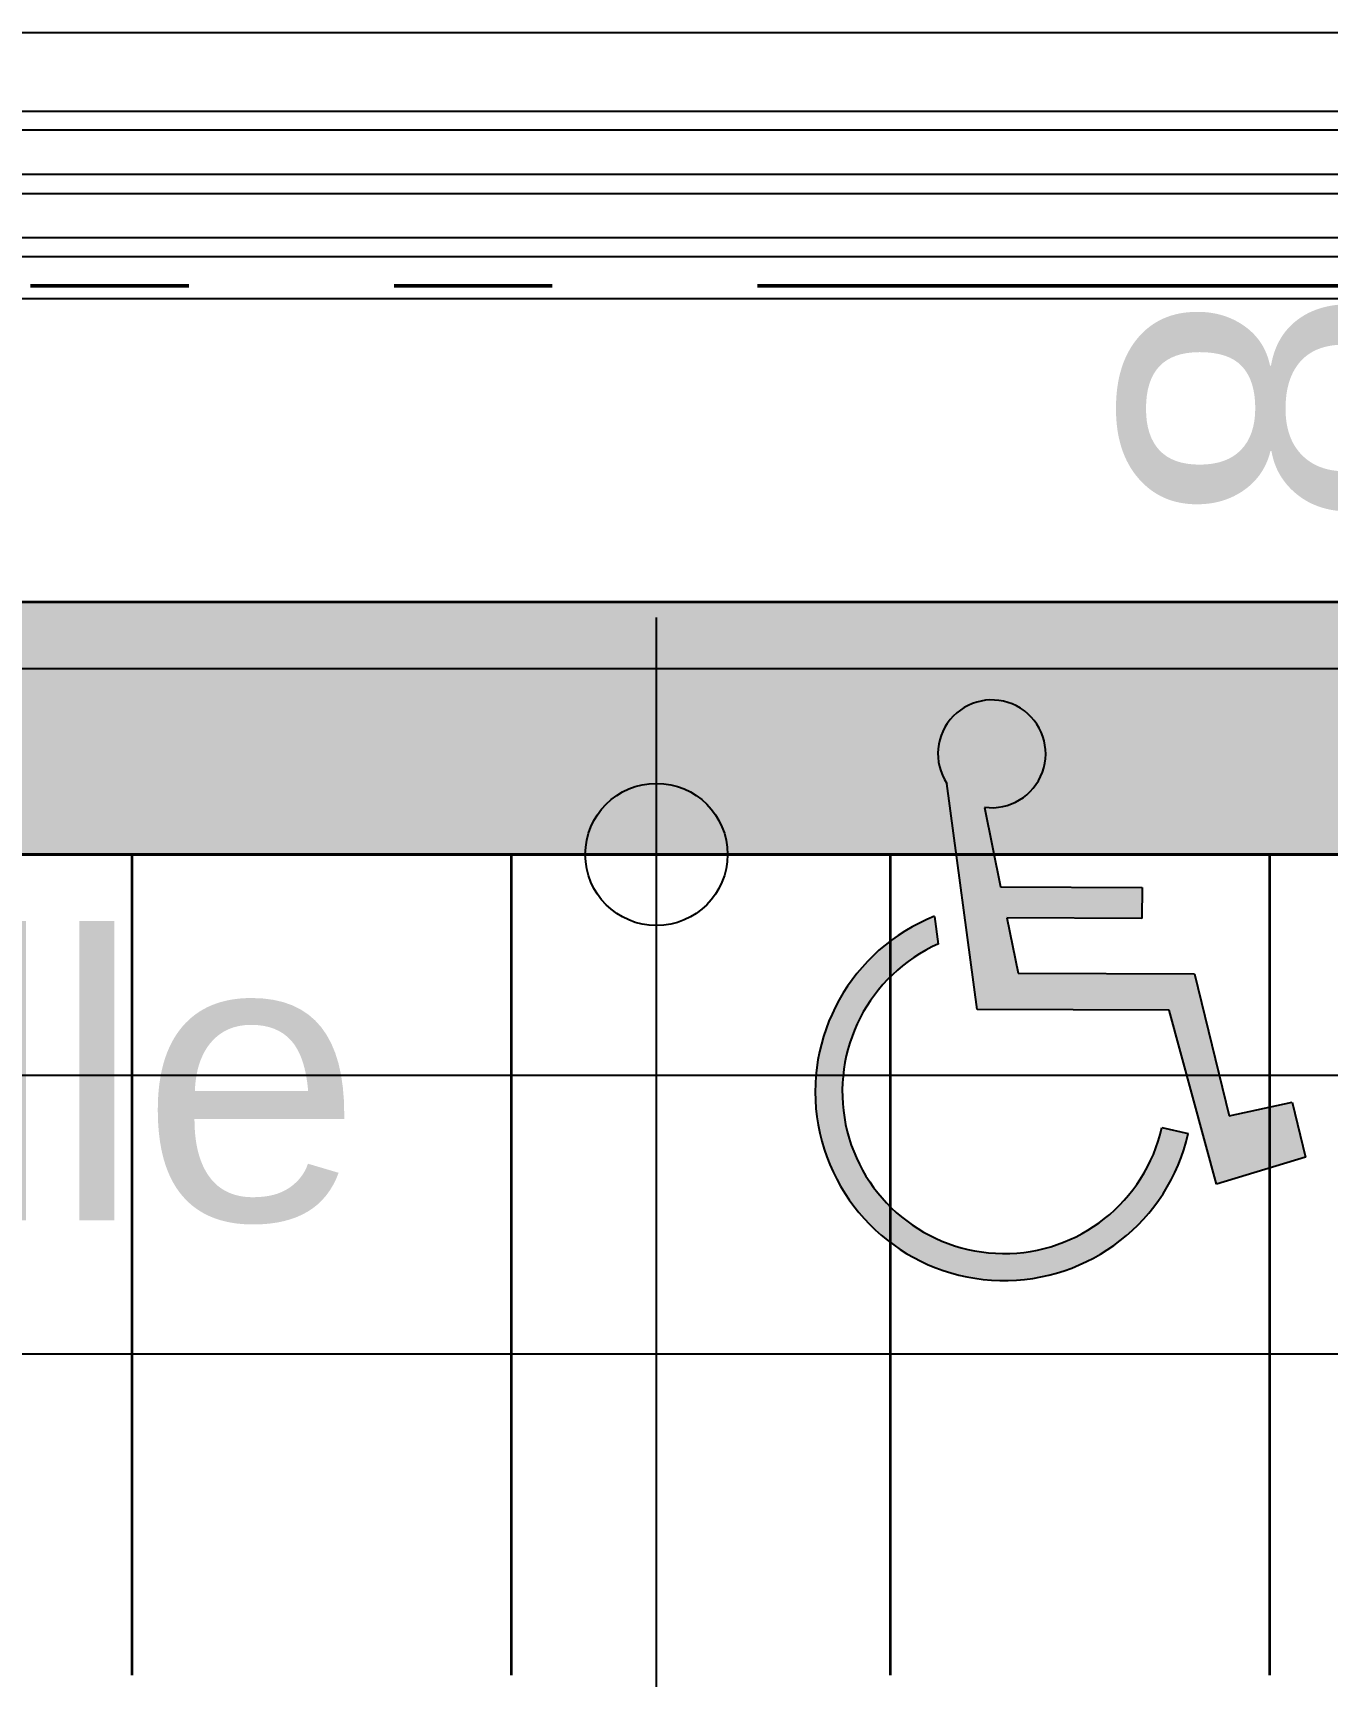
# Model space of a CAD drawing. Header units: centimetres. Extents: x 0.3 to 84.3, y 0.3 to 59.7.
# Drawn here: x 55.151 to 55.97, y 15.58 to 16.62 of the extents above; entities that cross this region are included whole.
import ezdxf

# ---------------------------------------------------------------- set-up
doc = ezdxf.new("R2010")
doc.units = ezdxf.units.CM
for name, pattern in [('AUSGEZOGEN', [0]), ('LINIE_23', [0.79, 0.4, -0.13, 0, -0.13, 0, -0.13]), ('PHANTOM', [63.5, 31.75, -6.35, 6.35, -6.35, 6.35, -6.35]), ('PUNKT', [6.35, 0, -6.35]), ('RAND', [44.45, 12.7, -6.35, 12.7, -6.35, 0, -6.35]), ('VERDECKT', [9.525, 6.35, -3.175])]:
    doc.linetypes.add(name, pattern=pattern)
for name, color, linetype, lineweight in [('Ausbau Raeume', 7, 'AUSGEZOGEN', 35), ('Bauachsen grob', 7, 'RAND', 25), ('Bodenplatte', 7, 'AUSGEZOGEN', 35), ('Decke', 7, 'AUSGEZOGEN', 35), ('Detailmasse', 7, 'AUSGEZOGEN', 25), ('Fenster', 7, 'AUSGEZOGEN', 35), ('Rolladen', 7, 'AUSGEZOGEN', 25), ('Text Werkplan Ausfuehrung', 7, 'AUSGEZOGEN', 50), ('Vermassung Decke', 180, 'VERDECKT', 50), ('Wand Beton bewehrt', 7, 'AUSGEZOGEN', 35)]:
    doc.layers.add(name, color=color, linetype=linetype, lineweight=lineweight)
doc.styles.add('ARIAL', font='ARIAL.TTF')

msp = doc.modelspace()

# ---------------------------------------------------------------- hatches: boundary and pattern name
at = {"layer": 'Bodenplatte', "linetype": 'AUSGEZOGEN', "lineweight": 25, "true_color": 0xe0ffe0}
msp.add_hatch(color=254, dxfattribs=at).paths.add_polyline_path([(32.236, 16.2597), (32.236, 16.0997), (63.436, 16.0997), (63.436, 16.2597)])
at = {"layer": 'Text Werkplan Ausfuehrung', "linetype": 'AUSGEZOGEN', "lineweight": 25}
h = msp.add_hatch(color=7, dxfattribs=at)
h.paths.add_polyline_path([(55.7868, 16.1448), (55.7878, 16.1464), (55.7887, 16.1481), (55.7896, 16.1499), (55.7903, 16.1517), (55.7909, 16.1535), (55.7914, 16.1554), (55.7918, 16.1573), (55.7921, 16.1592), (55.7923, 16.1611), (55.7923, 16.163), (55.7923, 16.1649), (55.7921, 16.1669), (55.7919, 16.1688), (55.7915, 16.1707), (55.7911, 16.1726), (55.7905, 16.1744), (55.7898, 16.1762), (55.789, 16.178), (55.7882, 16.1797), (55.7872, 16.1814), (55.7861, 16.183), (55.785, 16.1845), (55.7837, 16.186), (55.7824, 16.1874), (55.781, 16.1887), (55.7795, 16.19), (55.778, 16.1912), (55.7764, 16.1922), (55.7747, 16.1932), (55.773, 16.1941), (55.7712, 16.1949), (55.7694, 16.1956), (55.7676, 16.1962), (55.7657, 16.1966), (55.7638, 16.197), (55.7619, 16.1973), (55.76, 16.1974), (55.7581, 16.1975), (55.7561, 16.1974), (55.7542, 16.1973), (55.7523, 16.197), (55.7504, 16.1966), (55.7485, 16.1961), (55.7467, 16.1955), (55.7449, 16.1948), (55.7432, 16.194), (55.7414, 16.1931), (55.7398, 16.1921), (55.7382, 16.191), (55.7367, 16.1898), (55.7352, 16.1886), (55.7338, 16.1872), (55.7325, 16.1858), (55.7313, 16.1843), (55.7301, 16.1828), (55.7291, 16.1811), (55.7281, 16.1795), (55.7272, 16.1777), (55.7265, 16.176), (55.7258, 16.1742), (55.7253, 16.1723), (55.7248, 16.1704), (55.7245, 16.1685), (55.7242, 16.1666), (55.7241, 16.1647), (55.7241, 16.1628), (55.7242, 16.1608), (55.7244, 16.1589), (55.7247, 16.157), (55.7251, 16.1551), (55.7256, 16.1533), (55.7262, 16.1514), (55.7269, 16.1496), (55.7278, 16.1479), (55.7287, 16.1462), (55.7297, 16.1446), (55.7489, 16.0016), (55.8704, 16.0011), (55.9003, 15.8911), (55.9568, 15.9082), (55.9482, 15.9429), (55.9084, 15.9343), (55.8864, 16.0241), (55.775, 16.0246), (55.7678, 16.0596), (55.8532, 16.0592), (55.8533, 16.0788), (55.7638, 16.0792), (55.7535, 16.1295), (55.7555, 16.1293), (55.7574, 16.1292), (55.7593, 16.1292), (55.7613, 16.1294), (55.7632, 16.1296), (55.7651, 16.1299), (55.7669, 16.1304), (55.7688, 16.1309), (55.7706, 16.1316), (55.7724, 16.1323), (55.7741, 16.1332), (55.7758, 16.1341), (55.7774, 16.1352), (55.779, 16.1363), (55.7805, 16.1375), (55.7819, 16.1388), (55.7833, 16.1402), (55.7845, 16.1417), (55.7857, 16.1432)])
h.paths.add_polyline_path([(55.7195, 16.0407), (55.7244, 16.043), (55.7221, 16.0605), (55.7163, 16.0581), (55.7106, 16.0553), (55.7051, 16.0522), (55.6998, 16.0489), (55.6946, 16.0453), (55.6897, 16.0414), (55.6849, 16.0372), (55.6804, 16.0328), (55.6762, 16.0282), (55.6721, 16.0234), (55.6684, 16.0183), (55.6649, 16.0131), (55.6617, 16.0076), (55.6587, 16.0021), (55.6561, 15.9963), (55.6538, 15.9905), (55.6518, 15.9845), (55.6501, 15.9785), (55.6487, 15.9723), (55.6477, 15.9661), (55.647, 15.9598), (55.6466, 15.9536), (55.6466, 15.9473), (55.6468, 15.941), (55.6475, 15.9347), (55.6484, 15.9285), (55.6497, 15.9223), (55.6513, 15.9162), (55.6532, 15.9102), (55.6554, 15.9043), (55.6579, 15.8986), (55.6608, 15.8929), (55.6639, 15.8875), (55.6673, 15.8822), (55.671, 15.8771), (55.6749, 15.8722), (55.6791, 15.8675), (55.6836, 15.863), (55.6883, 15.8588), (55.6931, 15.8548), (55.6982, 15.8511), (55.7035, 15.8477), (55.709, 15.8445), (55.7146, 15.8417), (55.7203, 15.8391), (55.7262, 15.8368), (55.7322, 15.8349), (55.7383, 15.8333), (55.7444, 15.832), (55.7507, 15.831), (55.7569, 15.8304), (55.7632, 15.8301), (55.7695, 15.8301), (55.7758, 15.8304), (55.7821, 15.8311), (55.7883, 15.8321), (55.7944, 15.8335), (55.8005, 15.8351), (55.8065, 15.8371), (55.8124, 15.8394), (55.8181, 15.842), (55.8237, 15.8449), (55.8291, 15.8481), (55.8344, 15.8515), (55.8394, 15.8553), (55.8443, 15.8593), (55.8489, 15.8635), (55.8534, 15.868), (55.8575, 15.8727), (55.8615, 15.8777), (55.8651, 15.8828), (55.8685, 15.8881), (55.8716, 15.8936), (55.8744, 15.8992), (55.8769, 15.905), (55.8791, 15.9109), (55.8809, 15.9169), (55.8825, 15.923), (55.8658, 15.9268), (55.8645, 15.9216), (55.8629, 15.9164), (55.861, 15.9113), (55.8589, 15.9063), (55.8565, 15.9015), (55.8538, 15.8968), (55.8509, 15.8922), (55.8477, 15.8878), (55.8444, 15.8836), (55.8408, 15.8795), (55.837, 15.8757), (55.833, 15.872), (55.8288, 15.8686), (55.8244, 15.8654), (55.8199, 15.8624), (55.8152, 15.8597), (55.8104, 15.8572), (55.8055, 15.855), (55.8004, 15.853), (55.7953, 15.8514), (55.7901, 15.85), (55.7848, 15.8488), (55.7794, 15.848), (55.7741, 15.8474), (55.7686, 15.8471), (55.7632, 15.8471), (55.7578, 15.8474), (55.7524, 15.848), (55.7471, 15.8488), (55.7418, 15.85), (55.7366, 15.8514), (55.7314, 15.8531), (55.7264, 15.855), (55.7215, 15.8573), (55.7167, 15.8598), (55.712, 15.8625), (55.7075, 15.8655), (55.7031, 15.8687), (55.6989, 15.8721), (55.6949, 15.8758), (55.6911, 15.8796), (55.6876, 15.8837), (55.6842, 15.8879), (55.681, 15.8923), (55.6781, 15.8969), (55.6755, 15.9016), (55.6731, 15.9065), (55.6709, 15.9114), (55.6691, 15.9165), (55.6675, 15.9217), (55.6661, 15.9269), (55.6651, 15.9322), (55.6643, 15.9376), (55.6638, 15.943), (55.6636, 15.9484), (55.6637, 15.9538), (55.6641, 15.9592), (55.6647, 15.9646), (55.6657, 15.9699), (55.6669, 15.9752), (55.6684, 15.9804), (55.6702, 15.9855), (55.6722, 15.9905), (55.6745, 15.9954), (55.677, 16.0002), (55.6798, 16.0048), (55.6829, 16.0093), (55.6862, 16.0136), (55.6897, 16.0177), (55.6934, 16.0217), (55.6973, 16.0254), (55.7014, 16.0289), (55.7057, 16.0322), (55.7101, 16.0353), (55.7148, 16.0381)])

# ---------------------------------------------------------------- linework, layer by layer
at = {"layer": 'Ausbau Raeume', "color": 254, "linetype": 'AUSGEZOGEN', "lineweight": 35}
for p, q in [((55.2142, 15.5803), (55.2142, 16.0997)), ((55.4542, 15.5803), (55.4542, 16.0997)), ((55.6942, 15.5803), (55.6942, 16.0997)), ((55.9342, 15.5803), (55.9342, 16.0997))]:
    msp.add_line(p, q, dxfattribs=at)
at = {"layer": 'Bauachsen grob', "color": 32, "linetype": 'LINIE_23', "lineweight": 50, "true_color": 0xc36e14}
msp.add_line((22.94, 16.4597), (73.132, 16.4597), dxfattribs=at)
at = {"layer": 'Bodenplatte', "color": 92, "linetype": 'VERDECKT', "lineweight": 35, "true_color": 0x00c600}
for p, q in [((63.436, 16.2597), (32.236, 16.2597)), ((32.236, 16.0997), (63.436, 16.0997))]:
    msp.add_line(p, q, dxfattribs=at)
at = {"layer": 'Decke', "color": 92, "linetype": 'PHANTOM', "lineweight": 35, "true_color": 0x00c600}
for p, q in [((32.236, 16.2597), (63.436, 16.2597)), ((63.756, 16.0997), (31.916, 16.0997))]:
    msp.add_line(p, q, dxfattribs=at)
at = {"layer": 'Detailmasse', "color": 253, "linetype": 'AUSGEZOGEN', "lineweight": 25, "true_color": 0xa0a0a0}
for p, q in [((55.546, 16.0997), (55.546, 16.2497)), ((55.546, 16.0997), (55.396, 16.0997)), ((55.546, 16.0997), (55.696, 16.0997)), ((55.546, 16.0997), (55.546, 16.0997)), ((55.546, 12.0097), (55.546, 16.0997))]:
    msp.add_line(p, q, dxfattribs=at)
msp.add_circle((55.546, 16.0997), 0.045, dxfattribs=at)
at = {"layer": 'Fenster', "color": 7, "linetype": 'AUSGEZOGEN', "lineweight": 25}
for p, q in [((56.244, 16.6197), (53.452, 16.6197)), ((53.426, 16.5701), (56.27, 16.5701)), ((56.27, 16.5581), (53.426, 16.5581)), ((56.27, 16.5301), (53.426, 16.5301)), ((53.426, 16.5181), (56.27, 16.5181)), ((56.27, 16.4901), (53.426, 16.4901)), ((53.426, 16.4781), (56.27, 16.4781)), ((53.4556, 16.4517), (56.2404, 16.4517)), ((56.3704, 16.2171), (53.4556, 16.2171))]:
    msp.add_line(p, q, dxfattribs=at)
at = {"layer": 'Rolladen', "color": 7, "linetype": 'PHANTOM', "lineweight": 25}
for p, q in [((56.446, 15.9597), (50.316, 15.9597)), ((50.316, 15.7837), (56.446, 15.7837))]:
    msp.add_line(p, q, dxfattribs=at)
at = {"layer": 'Text Werkplan Ausfuehrung', "color": 7, "linetype": 'AUSGEZOGEN', "lineweight": 25}
for p, q in [((55.7489, 16.0016), (55.7297, 16.1446)), ((55.7535, 16.1295), (55.7638, 16.0792)), ((55.7638, 16.0792), (55.8533, 16.0788)), ((55.8533, 16.0788), (55.8532, 16.0592)), ((55.7244, 16.043), (55.7221, 16.0605)), ((55.8532, 16.0592), (55.7678, 16.0596)), ((55.7678, 16.0596), (55.775, 16.0246)), ((55.775, 16.0246), (55.8864, 16.0241)), ((55.8864, 16.0241), (55.9084, 15.9343)), ((55.8704, 16.0011), (55.7489, 16.0016)), ((55.9003, 15.8911), (55.8704, 16.0011)), ((55.9084, 15.9343), (55.9482, 15.9429)), ((55.9482, 15.9429), (55.9568, 15.9082)), ((55.8658, 15.9268), (55.8825, 15.923)), ((55.9568, 15.9082), (55.9003, 15.8911))]:
    msp.add_line(p, q, dxfattribs=at)
for centre, radius, start, end in [((55.7582, 16.1634), 0.0341, 262.1607, 213.4277), ((55.766, 15.9495), 0.1195, 111.5854, 347.2077), ((55.766, 15.9495), 0.1024, 113.9725, 347.2077)]:
    msp.add_arc(centre, radius, start, end, dxfattribs=at)
at = {"layer": 'Wand Beton bewehrt', "color": 180, "linetype": 'PUNKT', "lineweight": 35}
for p, q in [((56.676, 16.3997), (50.086, 16.3997)), ((50.316, 16.2597), (56.446, 16.2597))]:
    msp.add_line(p, q, dxfattribs=at)

# ---------------------------------------------------------------- texts
at = {"layer": 'Text Werkplan Ausfuehrung', "color": 240, "linetype": 'AUSGEZOGEN', "lineweight": 35, "insert": (54.046, 15.8655), "char_height": 0.18, "width": 0.09, "attachment_point": 7, "style": 'ARIAL'}
msp.add_mtext('IV\\~Schwelle', dxfattribs=at)
at = {"layer": 'Vermassung Decke', "color": 92, "linetype": 'AUSGEZOGEN', "lineweight": 35, "true_color": 0x00c600, "insert": (56.0426, 16.3047), "char_height": 0.2, "width": 0.1, "attachment_point": 7, "rotation": 90, "style": 'ARIAL'}
msp.add_mtext('8', dxfattribs=at)

doc.saveas('drawing.dxf')
